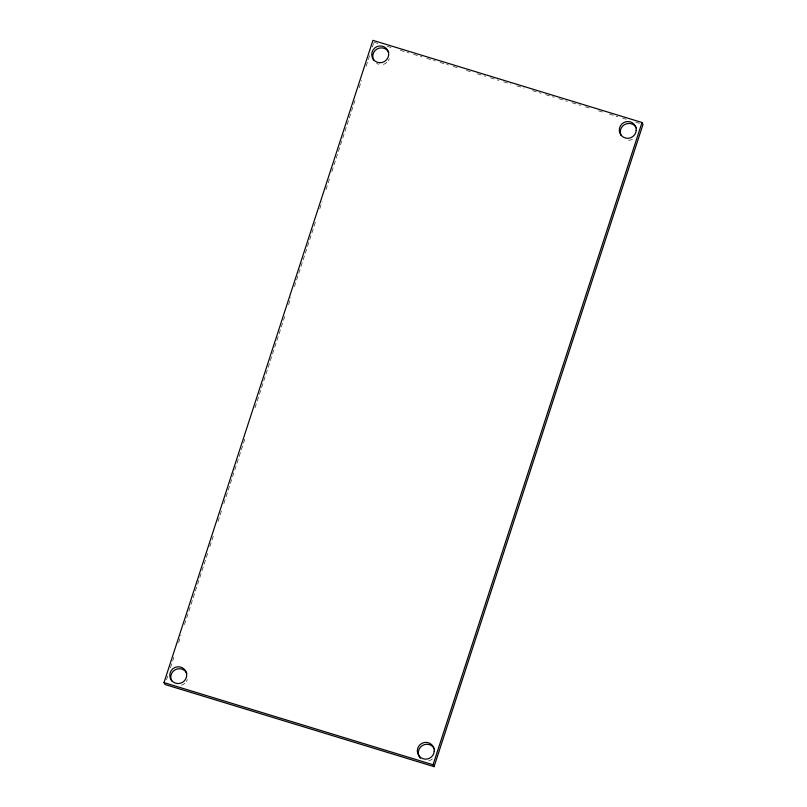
<?xml version="1.0" encoding="UTF-8"?>
<svg xmlns="http://www.w3.org/2000/svg" width="807" height="807" viewBox="0 0 807 807"><rect width="100%" height="100%" fill="white"/><g stroke="black" fill="none" stroke-linecap="round" stroke-linejoin="round"><path stroke-width="0.61" stroke-dasharray="4.04 3.03" d="M166.555 679.706L167.725 676.105M170.448 667.722L174.736 654.538M178.64 642.554L180.98 635.371M184.48 624.588L208.267 551.494M209.82 546.702L214.107 533.518M218.011 521.534L222.298 508.36M223.852 503.568L245.681 436.466M255.042 407.706L284.669 316.637M288.563 304.663L290.903 297.47M294.414 286.687L316.243 219.585M319.754 208.801L322.094 201.609M325.988 189.625L330.275 176.451M331.838 171.659L355.615 98.565M359.125 87.781L361.465 80.589M366.136 66.214L369.646 55.431M372.38 47.038L373.55 43.447M373.934 42.246L378.745 43.719M387.148 46.281L391.96 47.754M400.363 50.316L408.776 52.889M413.577 54.351L421.99 56.914M426.792 58.386L435.195 60.949M440.007 62.421L448.41 64.984M453.221 66.456L459.223 68.292M466.436 70.491L472.438 72.317M477.24 73.79L485.653 76.352M490.454 77.825L498.867 80.387M503.669 81.86L510.881 84.059M516.884 85.895L524.086 88.094M532.499 90.656L540.912 93.229M545.714 94.691L554.116 97.264M558.928 98.726L567.331 101.299M572.143 102.761L580.546 105.334M585.357 106.796L591.36 108.632M598.562 110.831L604.574 112.667M609.376 114.13L617.789 116.702M622.59 118.165L626.192 119.265M635.805 122.2L639.406 123.3M389.287 58.699A8.514 8.363 -27.9 0 1 388.338 60.696M386.906 62.391A8.514 8.363 -27.9 0 1 380.783 64.631M378.604 64.267A8.514 8.363 -27.9 0 1 376.607 63.36M632.385 139.359A8.514 8.363 -27.9 0 1 628.068 140.196M432.32 758.943A8.514 8.363 -27.9 0 1 426.157 761.041M187.315 679.544A8.514 8.363 -27.9 0 1 186.356 681.532M184.924 683.226A8.514 8.363 -27.9 0 1 181.01 685.264"/><path stroke-width="1.21" d="M163.992 682.601L372.935 40.35L642.009 122.503L643.008 124.399L434.065 766.65L164.991 684.497L163.992 682.601L433.066 764.754L434.065 766.65M433.066 764.754L642.009 122.503M373.661 60.172A8.514 8.363 -27.9 0 1 377.353 48.824A8.514 8.363 -27.9 0 1 388.772 52.304M621.097 135.515A8.514 8.363 -27.9 0 1 629.47 123.441L631.629 123.874A8.514 8.363 -27.9 0 1 636.441 128.121M420.356 758.237A8.514 8.363 -27.9 0 1 422.132 745.708A8.514 8.363 -27.9 0 1 434.428 748.896M171.679 681.007A8.514 8.363 -27.9 0 1 175.381 669.659A8.514 8.363 -27.9 0 1 186.79 673.149M434.247 751.256L433.793 753.415A8.514 8.363 -27.9 0 1 425.148 759.145L422.989 758.731A8.514 8.363 -27.9 0 1 417.562 748.815A8.514 8.363 -27.9 0 1 427.145 742.45A8.514 8.363 -27.9 0 1 434.247 751.256M636.219 130.492L635.745 132.641A8.514 8.363 -27.9 0 1 625.607 138.078A8.514 8.363 -27.9 0 1 619.403 128.626A8.514 8.363 -27.9 0 1 628.461 121.544L630.63 121.978A8.514 8.363 -27.9 0 1 636.219 130.492M379.774 62.734A8.514 8.363 -27.9 0 0 387.763 50.407A8.514 8.363 -27.9 0 0 373.096 49.883A8.514 8.363 -27.9 0 0 379.774 62.734M177.802 683.569A8.514 8.363 -27.9 0 0 185.792 671.242A8.514 8.363 -27.9 0 0 171.114 670.718A8.514 8.363 -27.9 0 0 177.802 683.569"/></g></svg>
